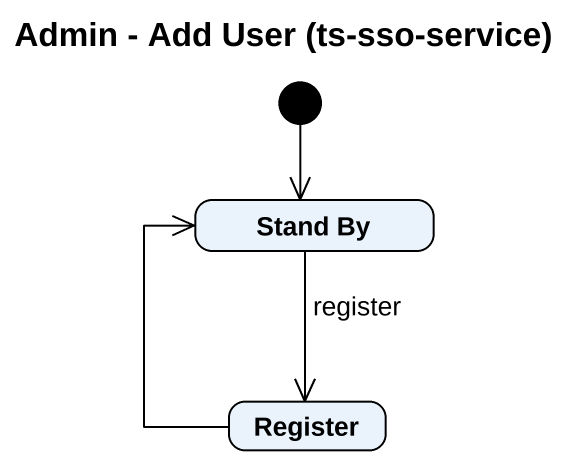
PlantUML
@startuml
title Admin - Add User (ts-sso-service)
hide empty description
state "Stand By" as Stand_By
state Register
[*] --> Stand_By
Stand_By --> Register : register
Register -up-> Stand_By
@enduml
